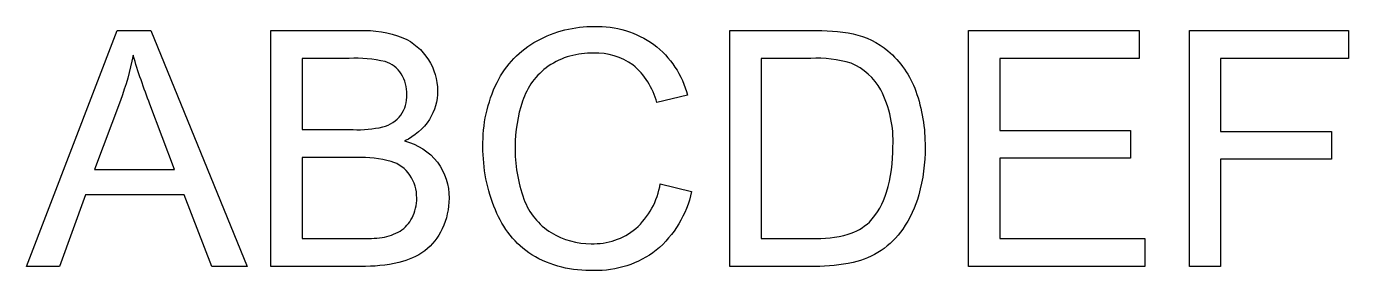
# Model space of a CAD drawing. Header units: millimetres. Extents: x 10 to 66, y 9.7 to 20.
import ezdxf

# ---------------------------------------------------------------- set-up
doc = ezdxf.new("R2010")
doc.units = ezdxf.units.MM
doc.layers.get('0').update_dxf_attribs({"lineweight": 25, "true_color": 0xffffff})

msp = doc.modelspace()

# ---------------------------------------------------------------- linework, layer by layer
at = {"flags": 128}
for points in [[(10, 9.829), (13.84, 19.829), (15.266, 19.829), (19.359, 9.829), (17.851, 9.829), (16.685, 12.858), (12.503, 12.858), (11.405, 9.829)], [(49.932, 9.829), (49.932, 19.829), (57.162, 19.829), (57.162, 18.649), (51.255, 18.649), (51.255, 15.587), (56.787, 15.587), (56.787, 14.413), (51.255, 14.413), (51.255, 11.01), (57.394, 11.01), (57.394, 9.829)], [(59.289, 9.829), (59.289, 19.829), (66.035, 19.829), (66.035, 18.649), (60.612, 18.649), (60.612, 15.553), (65.305, 15.553), (65.305, 14.372), (60.612, 14.372), (60.612, 9.829)]]:
    msp.add_lwpolyline(points, close=True, dxfattribs=at)
for points in [[(20.36, 9.829), (20.36, 19.829), (24.112, 19.829, -0.101345), (25.95, 19.526, -0.155055), (27.035, 18.591, -0.142579), (27.427, 17.271, -0.141304), (27.079, 16.064, -0.143013), (26.028, 15.15, -0.163538), (27.423, 14.243, -0.168329), (27.911, 12.729, -0.116197), (27.614, 11.422, -0.118811), (26.881, 10.491, -0.099101), (25.786, 9.997, -0.06112), (24.173, 9.829)], [(36.866, 13.336), (38.189, 13.001, -0.167453), (36.692, 10.515, -0.173432), (34.049, 9.659, -0.145701), (31.419, 10.317, -0.152604), (29.877, 12.224, -0.101451), (29.349, 14.905, -0.120062), (29.946, 17.63, -0.153347), (31.644, 19.396, -0.127948), (34.069, 20, -0.165199), (36.593, 19.236, -0.167022), (38.019, 17.087), (36.716, 16.78, 0.15602), (35.706, 18.37, 0.165889), (34.042, 18.868, 0.15893), (32.115, 18.315, 0.161763), (31.027, 16.832, 0.081983), (30.713, 14.911, 0.093314), (31.085, 12.684, 0.170262), (32.241, 11.262, 0.138492), (33.939, 10.791, 0.180382), (35.822, 11.432, 0.170149)], [(39.817, 9.829), (39.817, 19.829), (43.262, 19.829, -0.053594), (45.043, 19.686, -0.122267), (46.509, 18.97, -0.129875), (47.693, 17.261, -0.090537), (48.085, 14.884, -0.073284), (47.819, 12.865, -0.082637), (47.137, 11.409, -0.08939), (46.226, 10.501, -0.087885), (45.032, 10, -0.059487), (43.426, 9.829)], [(12.885, 13.936), (16.276, 13.936), (15.232, 16.705, -0.020028), (14.523, 18.779, -0.038979), (13.984, 16.869)], [(21.683, 15.628), (23.846, 15.628, 0.065947), (25.108, 15.744, 0.166525), (25.868, 16.241, 0.162771), (26.124, 17.115, 0.144165), (25.885, 17.991, 0.18321), (25.203, 18.51, 0.067339), (23.682, 18.649), (21.683, 18.649)], [(41.141, 11.01), (43.276, 11.01, 0.075838), (44.828, 11.194, 0.118299), (45.725, 11.712, 0.117505), (46.458, 12.977, 0.079086), (46.721, 14.905, 0.13488), (46.206, 17.316, 0.167119), (44.954, 18.445, 0.083906), (43.242, 18.649), (41.141, 18.649)], [(21.683, 11.01), (24.173, 11.01, 0.039395), (25.073, 11.057, 0.094848), (25.837, 11.33, 0.131837), (26.342, 11.886, 0.126312), (26.54, 12.729, 0.156179), (26.253, 13.701, 0.167295), (25.459, 14.28, 0.075144), (23.996, 14.447), (21.683, 14.447)]]:
    msp.add_lwpolyline(points, format="xyb", close=True, dxfattribs=at)

doc.saveas('drawing.dxf')
